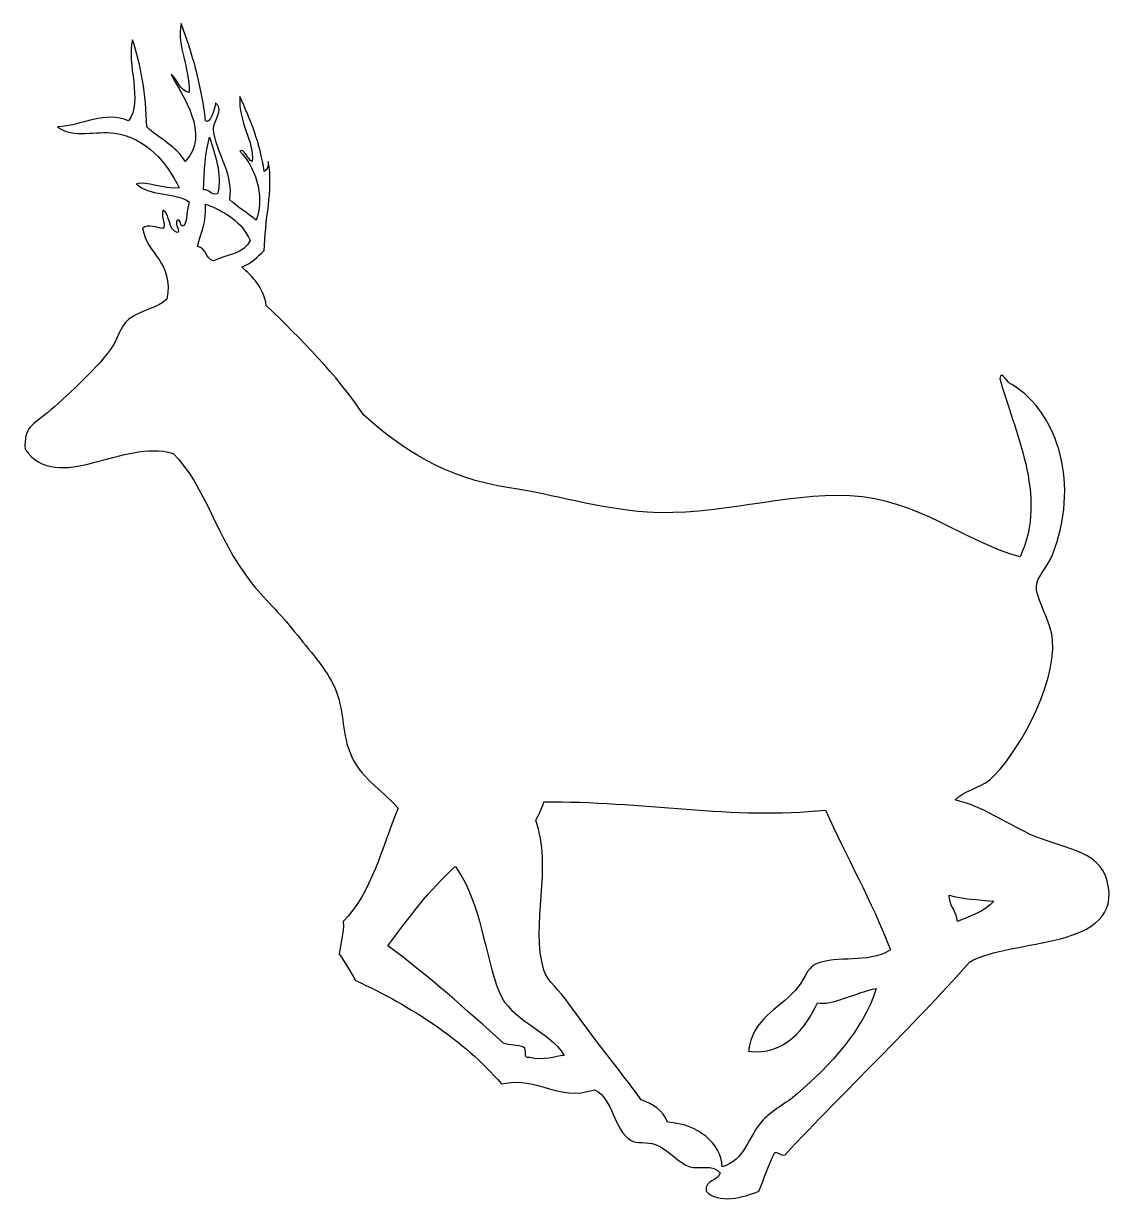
# Model space of a CAD drawing. Header units: centimetres. Extents: x -8.1 to 8.3, y -8.8 to 8.7.
import ezdxf

# ---------------------------------------------------------------- set-up
doc = ezdxf.new("R2010")
doc.units = ezdxf.units.CM
doc.header["$MEASUREMENT"] = 0
doc.layers.add('Camada 1', color=7, linetype='Continuous')

msp = doc.modelspace()

# ---------------------------------------------------------------- linework, layer by layer
at = {"layer": 'Camada 1'}
for points, knots in [([(-4.86343, 6.83645), (-4.80223, 6.90535), (-4.75529, 6.70524), (-4.68261, 6.68577), (-4.68261, 6.68577), (-4.64427, 6.98554), (-4.8933, 7.25841), (-4.86343, 7.6501), (-4.86343, 7.6501), (-4.71074, 7.31056), (-4.56511, 6.96401), (-4.5018, 6.53509), (-4.5018, 6.53509), (-4.45711, 6.5607), (-4.43706, 6.61095), (-4.44155, 6.68577), (-4.44155, 6.68577), (-4.36104, 6.26355), (-4.5005, 5.80066), (-4.5018, 5.35986), (-4.5018, 5.35986), (-4.60176, 5.26895), (-4.69399, 5.17031), (-4.83327, 5.1188), (-4.83327, 5.1188), (-4.67383, 4.96688), (-4.51267, 4.81662), (-4.47164, 4.54624), (-4.47164, 4.54624), (-3.95266, 4.0407), (-3.43595, 3.53281), (-3.02516, 2.91897), (-3.02516, 2.91897), (-2.46281, 2.40854), (-1.81411, 1.98078), (-0.85552, 1.83413), (-0.85552, 1.83413), (-0.20454, 1.73457), (0.48166, 1.52107), (1.1936, 1.47252), (1.1936, 1.47252), (2.21034, 1.40317), (3.2338, 1.75965), (4.2071, 1.71358), (4.2071, 1.71358), (5.23731, 1.66479), (5.90538, 1.0255), (6.73832, 0.80955), (6.73832, 0.80955), (7.16366, 1.71538), (6.63172, 2.70383), (6.43704, 3.46139), (6.43704, 3.46139), (6.45678, 3.60442), (6.54809, 3.37117), (6.61786, 3.37098), (6.61786, 3.37098), (7.32618, 2.92561), (7.61944, 1.87185), (7.22055, 0.83968), (7.22055, 0.83968), (7.15189, 0.66225), (6.98118, 0.51334), (6.97944, 0.35753), (6.97944, 0.35753), (6.97738, 0.17624), (7.20169, -0.16227), (7.22055, -0.42598), (7.22055, -0.42598), (7.2714, -1.13871), (6.65424, -2.19117), (6.28631, -2.50523), (6.28631, -2.50523), (6.1319, -2.63699), (5.88316, -2.67157), (5.77402, -2.80659), (5.77402, -2.80659), (6.19463, -2.91139), (6.48691, -3.12803), (6.88905, -3.31888), (6.88905, -3.31888), (7.3086, -3.51803), (7.92071, -3.54391), (8.03414, -4.01196), (8.03414, -4.01196), (8.28809, -5.05995), (6.6056, -4.84828), (5.98497, -5.21738), (5.98497, -5.21738), (5.10745, -6.20811), (4.14638, -7.1154), (3.24272, -8.08015), (3.24272, -8.08015), (3.15755, -8.10499), (3.16467, -8.03768), (3.09207, -8.04996), (3.09207, -8.04996), (2.99073, -8.21988), (2.93829, -8.43858), (2.85106, -8.62254), (2.85106, -8.62254), (2.64291, -8.71726), (2.23667, -8.8191), (2.06755, -8.62254), (2.06755, -8.62254), (2.0522, -8.44649), (2.24599, -8.47953), (2.27853, -8.35129), (2.27853, -8.35129), (2.1696, -8.21162), (1.96481, -8.29985), (1.82652, -8.26091), (1.82652, -8.26091), (1.67367, -8.21786), (1.51569, -8.00371), (1.31421, -7.92944), (1.31421, -7.92944), (1.18713, -7.88256), (1.0337, -7.91947), (0.95263, -7.86917), (0.95263, -7.86917), (0.67916, -7.69962), (0.70046, -7.2552), (0.41018, -7.11582), (0.41018, -7.11582), (-0.15878, -7.2942), (-0.40286, -6.91288), (-0.97605, -7.02541), (-0.97605, -7.02541), (-1.55104, -6.36493), (-2.30344, -5.88172), (-3.14571, -5.48855), (-3.14571, -5.48855), (-3.21977, -5.35163), (-3.30136, -5.22227), (-3.3868, -5.09681), (-3.3868, -5.09681), (-3.37077, -4.93203), (-3.31465, -4.80728), (-3.32653, -4.61463), (-3.32653, -4.61463), (-2.9118, -4.19558), (-2.75315, -3.52058), (-2.51288, -2.92712), (-2.51288, -2.92712), (-2.75609, -2.64338), (-3.0893, -2.47812), (-3.23615, -2.08334), (-3.23615, -2.08334), (-3.34638, -1.78687), (-3.32047, -1.44249), (-3.4471, -1.14918), (-3.4471, -1.14918), (-3.56952, -0.86536), (-3.83985, -0.57379), (-4.04974, -0.3054), (-4.04974, -0.3054), (-4.25821, -0.03886), (-4.50972, 0.18802), (-4.71276, 0.448), (-4.71276, 0.448), (-5.21401, 1.08985), (-5.37411, 1.86191), (-5.8578, 2.34646), (-5.8578, 2.34646), (-6.60268, 2.57334), (-7.56852, 1.71987), (-8.05765, 2.40673), (-8.05765, 2.40673), (-8.08003, 2.74492), (-7.9424, 2.76672), (-7.72621, 2.94913), (-7.72621, 2.94913), (-7.47303, 3.16268), (-7.01414, 3.58339), (-6.79202, 3.88329), (-6.79202, 3.88329), (-6.67333, 4.0435), (-6.65647, 4.22058), (-6.52082, 4.3353), (-6.52082, 4.3353), (-6.35699, 4.47386), (-6.07624, 4.50421), (-5.94824, 4.63666), (-5.94824, 4.63666), (-5.85005, 5.20692), (-6.24172, 5.2874), (-6.30987, 5.69134), (-6.30987, 5.69134), (-6.23034, 5.76196), (-6.10432, 5.69642), (-6.00846, 5.69134), (-6.00846, 5.69134), (-5.94824, 5.72465), (-6.04524, 5.85316), (-6.00846, 5.96254), (-6.00846, 5.96254), (-5.89223, 5.89796), (-5.94044, 5.66901), (-5.79751, 5.63107), (-5.79751, 5.63107), (-5.73978, 5.63443), (-5.83291, 5.73198), (-5.79751, 5.81186), (-5.79751, 5.81186), (-5.72806, 5.82109), (-5.76399, 5.72481), (-5.70713, 5.72145), (-5.70713, 5.72145), (-5.63622, 5.8012), (-5.66083, 5.97653), (-5.61675, 6.08306), (-5.61675, 6.08306), (-5.81979, 6.23157), (-6.2332, 6.16974), (-6.40021, 6.35428), (-6.40021, 6.35428), (-6.25024, 6.39312), (-6.00394, 6.26887), (-5.76743, 6.29401), (-5.76743, 6.29401), (-5.94184, 6.65673), (-6.24453, 7.03548), (-6.73168, 7.10763), (-6.73168, 7.10763), (-6.98727, 7.14549), (-7.34543, 7.02386), (-7.57549, 7.19804), (-7.57549, 7.19804), (-7.22698, 7.21569), (-6.85347, 7.44574), (-6.52078, 7.28845), (-6.52078, 7.28845), (-6.29681, 7.57404), (-6.55835, 8.14618), (-6.46048, 8.49384), (-6.46048, 8.49384), (-6.33758, 8.11451), (-6.25707, 7.69279), (-6.24953, 7.19804), (-6.24953, 7.19804), (-6.06117, 7.02484), (-5.81125, 6.91308), (-5.677, 6.68575), (-5.677, 6.68575), (-5.29605, 7.09379), (-5.72198, 7.65844), (-5.8879, 7.98155), (-5.8879, 7.98155), (-5.78408, 7.90461), (-5.76894, 7.73895), (-5.61675, 7.71035), (-5.61675, 7.71035), (-5.61066, 8.0955), (-5.8046, 8.38192), (-5.73732, 8.73492), (-5.73732, 8.73492), (-5.5736, 8.29592), (-5.43387, 7.8329), (-5.37569, 7.28847), (-5.37569, 7.28847), (-5.30571, 7.24013), (-5.23832, 7.45129), (-5.22504, 7.55969), (-5.22504, 7.55969), (-5.09166, 7.43026), (-5.26055, 7.30961), (-5.25512, 7.16792), (-5.25512, 7.16792), (-5.24313, 6.85333), (-4.95199, 6.5257), (-5.01411, 6.11324), (-5.01411, 6.11324), (-4.89116, 6.00521), (-4.74942, 5.91589), (-4.62234, 5.81188), (-4.62234, 5.81188), (-4.47854, 6.20539), (-4.65517, 6.61544), (-4.86343, 6.83645), (-4.86343, 6.83645), (-4.86343, 6.83645), (-4.86343, 6.83645), (-4.86343, 6.83645)], [0, 0, 0, 0, 0.01388889, 0.01388889, 0.01388889, 0.01388889, 0.02777778, 0.02777778, 0.02777778, 0.02777778, 0.04166667, 0.04166667, 0.04166667, 0.04166667, 0.05555556, 0.05555556, 0.05555556, 0.05555556, 0.06944444, 0.06944444, 0.06944444, 0.06944444, 0.08333333, 0.08333333, 0.08333333, 0.08333333, 0.09722222, 0.09722222, 0.09722222, 0.09722222, 0.11111111, 0.11111111, 0.11111111, 0.11111111, 0.125, 0.125, 0.125, 0.125, 0.13888889, 0.13888889, 0.13888889, 0.13888889, 0.15277778, 0.15277778, 0.15277778, 0.15277778, 0.16666667, 0.16666667, 0.16666667, 0.16666667, 0.18055556, 0.18055556, 0.18055556, 0.18055556, 0.19444444, 0.19444444, 0.19444444, 0.19444444, 0.20833333, 0.20833333, 0.20833333, 0.20833333, 0.22222222, 0.22222222, 0.22222222, 0.22222222, 0.23611111, 0.23611111, 0.23611111, 0.23611111, 0.25, 0.25, 0.25, 0.25, 0.26388889, 0.26388889, 0.26388889, 0.26388889, 0.27777778, 0.27777778, 0.27777778, 0.27777778, 0.29166667, 0.29166667, 0.29166667, 0.29166667, 0.30555556, 0.30555556, 0.30555556, 0.30555556, 0.31944444, 0.31944444, 0.31944444, 0.31944444, 0.33333333, 0.33333333, 0.33333333, 0.33333333, 0.34722222, 0.34722222, 0.34722222, 0.34722222, 0.36111111, 0.36111111, 0.36111111, 0.36111111, 0.375, 0.375, 0.375, 0.375, 0.38888889, 0.38888889, 0.38888889, 0.38888889, 0.40277778, 0.40277778, 0.40277778, 0.40277778, 0.41666667, 0.41666667, 0.41666667, 0.41666667, 0.43055556, 0.43055556, 0.43055556, 0.43055556, 0.44444444, 0.44444444, 0.44444444, 0.44444444, 0.45833333, 0.45833333, 0.45833333, 0.45833333, 0.47222222, 0.47222222, 0.47222222, 0.47222222, 0.48611111, 0.48611111, 0.48611111, 0.48611111, 0.5, 0.5, 0.5, 0.5, 0.51388889, 0.51388889, 0.51388889, 0.51388889, 0.52777778, 0.52777778, 0.52777778, 0.52777778, 0.54166667, 0.54166667, 0.54166667, 0.54166667, 0.55555556, 0.55555556, 0.55555556, 0.55555556, 0.56944444, 0.56944444, 0.56944444, 0.56944444, 0.58333333, 0.58333333, 0.58333333, 0.58333333, 0.59722222, 0.59722222, 0.59722222, 0.59722222, 0.61111111, 0.61111111, 0.61111111, 0.61111111, 0.625, 0.625, 0.625, 0.625, 0.63888889, 0.63888889, 0.63888889, 0.63888889, 0.65277778, 0.65277778, 0.65277778, 0.65277778, 0.66666667, 0.66666667, 0.66666667, 0.66666667, 0.68055556, 0.68055556, 0.68055556, 0.68055556, 0.69444444, 0.69444444, 0.69444444, 0.69444444, 0.70833333, 0.70833333, 0.70833333, 0.70833333, 0.72222222, 0.72222222, 0.72222222, 0.72222222, 0.73611111, 0.73611111, 0.73611111, 0.73611111, 0.75, 0.75, 0.75, 0.75, 0.76388889, 0.76388889, 0.76388889, 0.76388889, 0.77777778, 0.77777778, 0.77777778, 0.77777778, 0.79166667, 0.79166667, 0.79166667, 0.79166667, 0.80555556, 0.80555556, 0.80555556, 0.80555556, 0.81944444, 0.81944444, 0.81944444, 0.81944444, 0.83333333, 0.83333333, 0.83333333, 0.83333333, 0.84722222, 0.84722222, 0.84722222, 0.84722222, 0.86111111, 0.86111111, 0.86111111, 0.86111111, 0.875, 0.875, 0.875, 0.875, 0.88888889, 0.88888889, 0.88888889, 0.88888889, 0.90277778, 0.90277778, 0.90277778, 0.90277778, 0.91666667, 0.91666667, 0.91666667, 0.91666667, 0.93055556, 0.93055556, 0.93055556, 0.93055556, 0.94444444, 0.94444444, 0.94444444, 0.94444444, 0.95833333, 0.95833333, 0.95833333, 0.95833333, 0.97222222, 0.97222222, 0.97222222, 0.97222222, 1, 1, 1, 1]), ([(-5.40582, 6.26389), (-5.31046, 6.26884), (-5.30512, 6.1838), (-5.19489, 6.20362), (-5.19489, 6.20362), (-5.12012, 6.49048), (-5.24196, 6.81132), (-5.31543, 7.04738), (-5.31543, 7.04738), (-5.37431, 6.81499), (-5.39955, 6.54887), (-5.40582, 6.26389), (-5.40582, 6.26389), (-5.40582, 6.26389), (-5.40582, 6.26389), (-5.40582, 6.26389)], [0, 0, 0, 0, 0.2, 0.2, 0.2, 0.2, 0.4, 0.4, 0.4, 0.4, 0.6, 0.6, 0.6, 0.6, 1, 1, 1, 1]), ([(-5.49626, 5.42013), (-5.35963, 5.40613), (-5.37894, 5.23606), (-5.25515, 5.20918), (-5.25515, 5.20918), (-5.06632, 5.3016), (-4.7938, 5.31033), (-4.71281, 5.51054), (-4.71281, 5.51054), (-4.83513, 5.78997), (-5.0855, 5.94144), (-5.37578, 6.05294), (-5.37578, 6.05294), (-5.35846, 5.78455), (-5.44405, 5.61905), (-5.49626, 5.42013), (-5.49626, 5.42013), (-5.49626, 5.42013), (-5.49626, 5.42013), (-5.49626, 5.42013)], [0, 0, 0, 0, 0.16666667, 0.16666667, 0.16666667, 0.16666667, 0.33333333, 0.33333333, 0.33333333, 0.33333333, 0.5, 0.5, 0.5, 0.5, 0.66666667, 0.66666667, 0.66666667, 0.66666667, 1, 1, 1, 1]), ([(-0.34312, -2.83698), (-0.37955, -2.93109), (-0.4162, -3.02502), (-0.46364, -3.10818), (-0.46364, -3.10818), (-0.20334, -3.81488), (-0.54981, -4.66017), (-0.34312, -5.33811), (-0.34312, -5.33811), (-0.29552, -5.49411), (-0.09864, -5.65132), (0.01851, -5.82031), (0.01851, -5.82031), (0.37662, -6.33686), (0.77665, -6.81364), (1.10335, -7.26673), (1.10335, -7.26673), (1.28157, -7.32957), (1.43191, -7.42029), (1.49517, -7.59823), (1.49517, -7.59823), (1.94393, -7.62294), (2.2904, -7.90599), (2.30876, -8.2612), (2.30876, -8.2612), (2.64335, -8.16264), (2.69344, -7.80755), (2.9114, -7.5681), (2.9114, -7.5681), (3.04189, -7.42488), (3.26131, -7.31884), (3.42371, -7.17636), (3.42371, -7.17636), (3.92219, -6.73919), (4.3956, -6.24339), (4.59894, -5.60937), (4.59894, -5.60937), (4.31039, -5.65954), (3.92375, -5.87464), (3.72505, -5.82032), (3.72505, -5.82032), (3.54831, -6.20614), (3.23107, -6.61193), (2.7005, -6.54353), (2.7005, -6.54353), (2.75074, -6.06069), (3.14362, -5.9203), (3.3935, -5.6395), (3.3935, -5.6395), (3.51545, -5.50255), (3.57373, -5.30004), (3.69491, -5.24773), (3.69491, -5.24773), (4.03247, -5.10205), (4.45559, -5.25472), (4.80989, -5.03678), (4.80989, -5.03678), (4.52959, -4.30251), (4.15732, -3.66034), (3.84562, -2.9575), (3.84562, -2.9575), (2.48236, -3.10712), (1.08856, -2.81481), (-0.34312, -2.83698), (-0.34312, -2.83698), (-0.34312, -2.83698), (-0.34312, -2.83698), (-0.34312, -2.83698)], [0, 0, 0, 0, 0.05555556, 0.05555556, 0.05555556, 0.05555556, 0.11111111, 0.11111111, 0.11111111, 0.11111111, 0.16666667, 0.16666667, 0.16666667, 0.16666667, 0.22222222, 0.22222222, 0.22222222, 0.22222222, 0.27777778, 0.27777778, 0.27777778, 0.27777778, 0.33333333, 0.33333333, 0.33333333, 0.33333333, 0.38888889, 0.38888889, 0.38888889, 0.38888889, 0.44444444, 0.44444444, 0.44444444, 0.44444444, 0.5, 0.5, 0.5, 0.5, 0.55555556, 0.55555556, 0.55555556, 0.55555556, 0.61111111, 0.61111111, 0.61111111, 0.61111111, 0.66666667, 0.66666667, 0.66666667, 0.66666667, 0.72222222, 0.72222222, 0.72222222, 0.72222222, 0.77777778, 0.77777778, 0.77777778, 0.77777778, 0.83333333, 0.83333333, 0.83333333, 0.83333333, 0.88888889, 0.88888889, 0.88888889, 0.88888889, 1, 1, 1, 1]), ([(-1.00617, -5.66935), (-1.23035, -5.10208), (-1.27573, -4.34339), (-1.63895, -3.83113), (-1.63895, -3.83113), (-1.64062, -3.81274), (-1.6435, -3.79544), (-1.66914, -3.80097), (-1.66914, -3.80097), (-2.04786, -4.14548), (-2.35653, -4.55998), (-2.66355, -4.9762), (-2.66355, -4.9762), (-2.05474, -5.42213), (-1.50015, -5.92222), (-0.94587, -6.42265), (-0.94587, -6.42265), (-0.85837, -6.45572), (-0.73203, -6.44988), (-0.64454, -6.48292), (-0.64454, -6.48292), (-0.5848, -6.5035), (-0.66335, -6.66244), (-0.55411, -6.63357), (-0.55411, -6.63357), (-0.34895, -6.68694), (-0.17708, -6.62002), (-0.04185, -6.60343), (-0.04185, -6.60343), (-0.26974, -6.23333), (-0.84568, -6.07535), (-1.00618, -5.66924), (-1.00618, -5.66924), (-1.00618, -5.66924), (-1.00617, -5.66935), (-1.00617, -5.66935)], [0, 0, 0, 0, 0.1, 0.1, 0.1, 0.1, 0.2, 0.2, 0.2, 0.2, 0.3, 0.3, 0.3, 0.3, 0.4, 0.4, 0.4, 0.4, 0.5, 0.5, 0.5, 0.5, 0.6, 0.6, 0.6, 0.6, 0.7, 0.7, 0.7, 0.7, 0.8, 0.8, 0.8, 0.8, 1, 1, 1, 1]), ([(5.8042, -4.61472), (5.99907, -4.52833), (6.21724, -4.46531), (6.3466, -4.31339), (6.3466, -4.31339), (6.12192, -4.28696), (5.8754, -4.28238), (5.68363, -4.22298), (5.68363, -4.22298), (5.68053, -4.39678), (5.79862, -4.44952), (5.8042, -4.61478), (5.8042, -4.61478), (5.8042, -4.61478), (5.8042, -4.61472), (5.8042, -4.61472)], [0, 0, 0, 0, 0.2, 0.2, 0.2, 0.2, 0.4, 0.4, 0.4, 0.4, 0.6, 0.6, 0.6, 0.6, 1, 1, 1, 1]), ([(5.8042, -4.61472), (5.8042, -4.61472), (5.8042, -4.61472), (5.8042, -4.61472), (5.8042, -4.61472), (5.8042, -4.61472), (5.8042, -4.61472), (5.8042, -4.61472)], [0, 0, 0, 0, 0.33333333, 0.33333333, 0.33333333, 0.33333333, 1, 1, 1, 1])]:
    msp.add_open_spline(points, degree=3, knots=knots, dxfattribs=at)

doc.saveas('drawing.dxf')
